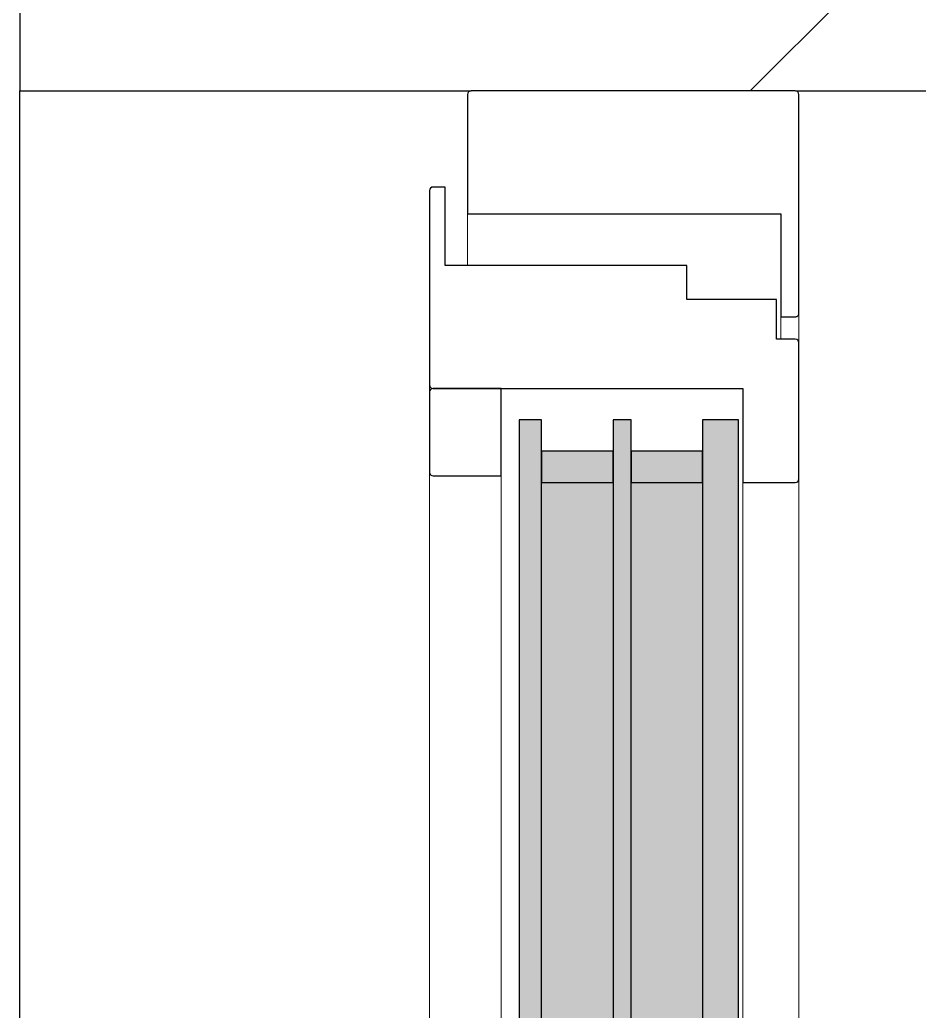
# Model space of a CAD drawing. Header units: millimetres. Extents: x 1680 to 166026, y 35966 to 91121.
# Drawn here: x 39244.6 to 39445.5, y 53805.6 to 54027.1 of the extents above; entities that cross this region are included whole.
import ezdxf

# ---------------------------------------------------------------- set-up
doc = ezdxf.new("R2010")
doc.units = ezdxf.units.MM
for name, color, linetype, lineweight in [('A-GLAZ', 151, 'Continuous', 18), ('A-WALL', 255, 'Continuous', 18), ('A-WALL-PATT', 111, 'Continuous', 50)]:
    doc.layers.add(name, color=color, linetype=linetype, lineweight=lineweight)

# ---------------------------------------------------------------- blocks, each defined once
blk = doc.blocks.new('Windows_Opening-Hinge_Strugal_S74RP_Two-Leaf_Fixed-Top_INT - Windows_Opening-Hinge_Strugal_S74RP_Two-Leaf_Fixed-Top_INT-V1-mebel yerləşmə planı')
at = {"layer": 'A-GLAZ'}
h = blk.add_hatch(color=256, dxfattribs=at)
h.paths.add_polyline_path([(-54.5, -83.49), (-726.49, -83.49), (-726.49, -88.49), (-54.5, -88.49)], flags=0)
h.paths.add_polyline_path([(-54.5, -67.49), (-54.5, -63.49), (-726.49, -63.49), (-726.49, -67.49), (-187.46, -67.49)], flags=0)
h.paths.add_polyline_path([(-54.5, -47.5), (-54.5, -39.5), (-726.49, -39.5), (-726.49, -47.5), (-187.46, -47.5)], flags=0)
h = blk.add_hatch(color=256, dxfattribs=at)
h.paths.add_polyline_path([(-66.51, -83.49), (-66.51, -67.49), (-73.51, -67.49), (-73.51, -83.49)], flags=0)
h.paths.add_polyline_path([(-66.51, -63.49), (-66.51, -47.5), (-73.51, -47.5), (-73.51, -63.49)], flags=0)
h.paths.add_polyline_path([(-712.49, -63.49), (-712.49, -47.5), (-719.49, -47.5), (-719.49, -63.49)], flags=0)
h.paths.add_polyline_path([(-712.49, -67.49), (-719.49, -67.49), (-719.49, -83.49), (-712.49, -83.49)], flags=0)
for points in [[(-73.51, -47.5), (-712.49, -47.5), (-712.49, -63.49), (-73.51, -63.49)], [(-73.51, -67.49), (-712.49, -67.49), (-712.49, -83.49), (-73.51, -83.49)]]:
    blk.add_hatch(color=256, dxfattribs=at).paths.add_polyline_path(points, flags=0)
at = {"layer": 'A-GLAZ', "lineweight": 25}
for p, q in [((-750.29, -26), (-799.2, -26)), ((-713.29, -26), (-743.69, -26)), ((-800, -26.8), (-800, -99.2)), ((-749.49, -30), (-749.5, -26.85)), ((-744.49, -26.8), (-744.49, -30.99)), ((-712.49, -38.49), (-712.49, -26.8)), ((-772.49, -30.01), (-749.49, -30)), ((-772.49, -100), (-772.49, -30.01)), ((-744.49, -30.99), (-753.34, -30.99)), ((-753.34, -30.99), (-753.34, -51.01)), ((-733.5, -107.7), (-733.5, -38.49)), ((-733.5, -38.49), (-712.49, -38.49)), ((-54.5, -39.5), (-726.49, -39.5)), ((-726.49, -39.5), (-726.49, -47.5)), ((-726.49, -47.5), (-54.5, -47.5)), ((-712.49, -47.5), (-719.49, -47.5)), ((-719.49, -47.5), (-719.49, -63.49)), ((-712.49, -63.49), (-712.49, -47.5)), ((-753.34, -51.01), (-761, -51.01)), ((-761, -51.01), (-761, -105.01)), ((-54.5, -63.49), (-726.49, -63.49)), ((-726.49, -63.49), (-726.49, -67.49)), ((-719.49, -63.49), (-712.49, -63.49)), ((-726.49, -67.49), (-54.5, -67.49)), ((-712.49, -67.49), (-719.49, -67.49)), ((-719.49, -67.49), (-719.49, -83.49)), ((-712.49, -83.49), (-712.49, -67.49)), ((-54.5, -83.49), (-726.49, -83.49)), ((-726.49, -83.49), (-726.49, -88.49)), ((-719.49, -83.49), (-712.49, -83.49)), ((-726.49, -88.49), (-54.5, -88.49)), ((-733.5, -92.46), (-733.5, -107.69)), ((-713.99, -92.46), (-733.5, -92.46)), ((-713.99, -107.69), (-713.99, -92.46)), ((-799.2, -100), (-772.49, -100)), ((-778.5, -105.01), (-778.5, -107.7)), ((-761, -105.01), (-778.5, -105.01)), ((-777.7, -108.5), (-734.3, -108.5)), ((-732.7, -108.49), (-714.79, -108.49))]:
    blk.add_line(p, q, dxfattribs=at)
at = {"layer": 'A-GLAZ'}
for p, q in [((-743.69, -26), (-750.29, -26)), ((-67.71, -26), (-713.29, -26)), ((-749.49, -30), (-744.49, -30)), ((-712.49, -38.49), (-68.51, -38.49)), ((-67.01, -92.46), (-713.99, -92.46)), ((-772.49, -100), (-761, -100)), ((-734.3, -108.5), (-732.7, -108.5)), ((-714.79, -108.49), (-66.21, -108.49))]:
    blk.add_line(p, q, dxfattribs=at)
at = {"layer": 'A-GLAZ', "lineweight": 25}
for centre, start, end in [((-799.2, -26.8), 90, 180), ((-750.29, -26.8), 356.2624, 90), ((-743.69, -26.8), 90, 180), ((-713.29, -26.8), 360, 90), ((-799.2, -99.2), 180, 270), ((-777.7, -107.7), 180, 270), ((-734.3, -107.7), 270, 360), ((-732.7, -107.69), 180, 270), ((-714.79, -107.69), 270, 0)]:
    blk.add_arc(centre, 0.8, start, end, dxfattribs=at)

msp = doc.modelspace()

# ---------------------------------------------------------------- hatches: boundary and pattern name
at = {"layer": 'A-WALL-PATT', "lineweight": 18}
h = msp.add_hatch(dxfattribs=at)
h.set_pattern_fill('FP_1', color=256, style=0, pattern_type=2)
h.set_pattern_definition([(45, (43209.95, 59171.05), (-113.137, 113.137), [])])
h.paths.add_polyline_path([(39644.63, 45181.24), (39644.63, 47931.24), (39244.63, 47931.24), (39244.63, 45181.24)], flags=0)
h.paths.add_polyline_path([(39244.63, 49531.24), (39644.63, 49531.24), (39644.63, 52411.24), (39244.63, 52411.24), (39244.63, 50032.2)], flags=0)
h.paths.add_polyline_path([(39244.63, 54011.24), (39644.63, 54011.24), (39644.63, 56891.24), (39244.63, 56891.24), (39244.63, 55418.6)], flags=0)
h.paths.add_polyline_path([(39244.63, 58491.24), (39644.63, 58491.24), (39644.63, 62821.24), (39244.63, 62821.24), (39244.63, 59009.53)], flags=0)
h.paths.add_polyline_path([(39644.63, 64421.24), (39644.63, 65581.24), (39244.63, 65581.24), (39244.63, 64421.24), (39612.9, 64421.24)], flags=0)

# ---------------------------------------------------------------- linework, layer by layer
at = {"layer": 'A-WALL', "lineweight": 30}
for p, q in [((39244.63, 56891.24), (39244.63, 54011.24)), ((39244.63, 54011.24), (39345.43, 54011.24)), ((39244.63, 52411.24), (39244.63, 54011.24)), ((39417.84, 54011.24), (39644.63, 54011.24))]:
    msp.add_line(p, q, dxfattribs=at)

# ---------------------------------------------------------------- block references
at = {"layer": 'A-GLAZ', "rotation": 269.9999999999996}
msp.add_blockref('Windows_Opening-Hinge_Strugal_S74RP_Two-Leaf_Fixed-Top_INT - Windows_Opening-Hinge_Strugal_S74RP_Two-Leaf_Fixed-Top_INT-V1-mebel yerləşmə planı', (39444.63, 53211.24), dxfattribs=at)

doc.saveas('drawing.dxf')
